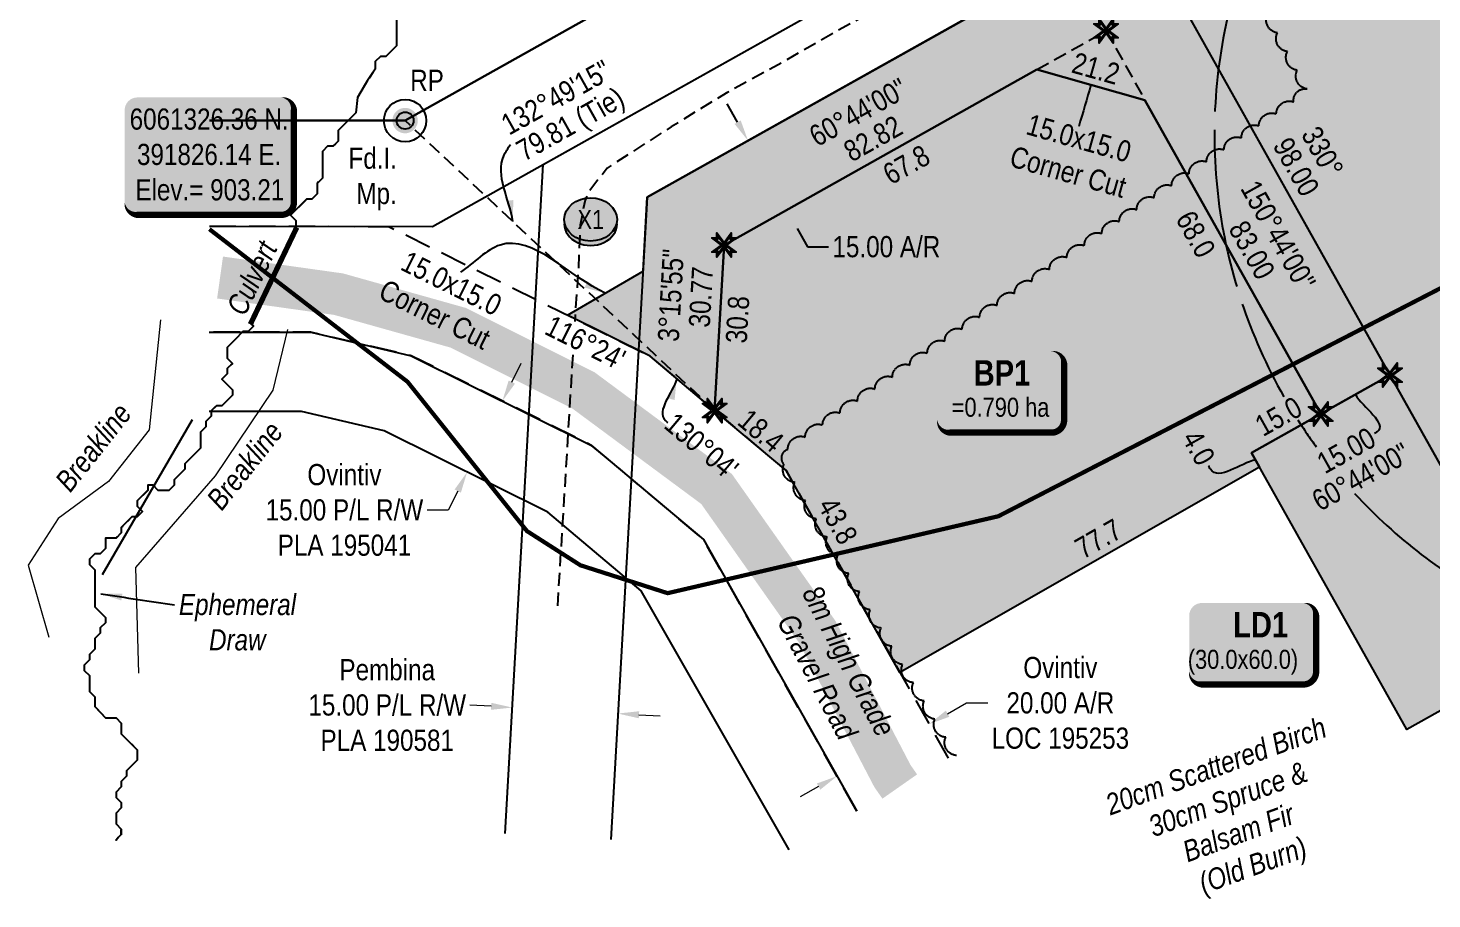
# Model space of a CAD drawing. Extents: x 389163 to 396064, y 6056248 to 6063668.
# Drawn here: x 389163 to 389826, y 6060749 to 6061160 of the extents above; entities that cross this region are included whole.
import ezdxf
from ezdxf.enums import TextEntityAlignment as Align

# ---------------------------------------------------------------- set-up
doc = ezdxf.new("R2010")
doc.units = 0
doc.header["$LTSCALE"] = 5
doc.header["$PDMODE"] = 35
doc.header["$PDSIZE"] = 0.5
for name, pattern in [('0', [1, 1, 0]), ('DASHDOT2', [12.7, 6.35, -3.175, 0, -3.175]), ('foc-ACCESSROAD', [3.75, 2.5, -1.25]), ('foc-BUFFER', [16.75, 15, -1.75]), ('foc-TIELINE', [1.875, 1.25, -0.625]), ('foc-TOPO-ephemeral', [6.25, 3.125, -0.625, 0.625, -0.625, 0.625, -0.625]), ('foc-TRAV', [1.875, 1.25, -0.625]), ('UG_PIPE', [1.875, 1.25, -0.625])]:
    doc.linetypes.add(name, pattern=pattern)
doc.layers.get('Defpoints').update_dxf_attribs({"color": 9})
for name, color, linetype in [('35', 37, 'Continuous'), ('AS-PIPE-UG', 44, 'UG_PIPE'), ('AS-ROADS', 254, 'Continuous'), ('AS-WILDLIFE', 131, 'DASHDOT2'), ('AUX-BUFFER', 7, 'foc-BUFFER'), ('DETAIL-T', 7, 'Continuous'), ('F-AR', 190, 'foc-ACCESSROAD'), ('F-RW', 190, 'Continuous'), ('L-BD', 7, 'Continuous'), ('L-BD1', 253, 'Continuous'), ('L-MON', 1, 'Continuous'), ('L-MON-T', 1, 'Continuous'), ('L-TIE', 7, 'foc-TIELINE'), ('P-CROSSINGS', 250, 'Continuous'), ('P-PROPOSED', 10, 'Continuous'), ('P-PROPOSED-H', 21, 'Continuous'), ('P-TEMP-BLOCKS', 250, 'Continuous'), ('P-TEMP-BLUE', 146, 'Continuous'), ('P-TEMP-BLUE-T', 146, 'Continuous'), ('P-TRAV', 4, 'foc-TRAV'), ('P-TXT', 4, 'Continuous'), ('T-BUSH', 110, '0'), ('T-BUSH-T', 110, 'Continuous'), ('T-CREEK', 160, 'Continuous'), ('T-DRAW', 143, 'foc-TOPO-ephemeral'), ('T-WATER-T', 170, 'Continuous')]:
    doc.layers.add(name, color=color, linetype=linetype)
for name, color, linetype, lineweight in [('AS-GENERAL', 48, 'Continuous', 18), ('F-AR-T', 190, 'Continuous', 9), ('F-RW-T', 190, 'Continuous', 9), ('T-TEXT', 48, 'Continuous', 18)]:
    doc.layers.add(name, color=color, linetype=linetype, lineweight=lineweight)
doc.layers.add('P-TEMP-BLUE-H', color=7, linetype='Continuous', true_color=0x99e6ff)
doc.styles.add('80', font='ARIALN.TTF', dxfattribs={"height": 10})
doc.styles.add('80CG', font='ARIALN.TTF', dxfattribs={"height": 10})
doc.styles.add('80L', font='ARIALN.TTF', dxfattribs={"height": 10})
doc.styles.add('BOLD', font='ARIALNB.TTF')
doc.styles.add('Crossing', font='ARIALN.TTF', dxfattribs={"height": 10})
doc.styles.add('foc-LtypeFont', font='ARIALN.TTF', dxfattribs={"height": 7.35})
doc.linetypes.add('foc-TOPO-flowdirection-NOLINE', pattern='A,0,[">",foc-LtypeFont,S=0.3,R=0,X=0,Y=-0.945],-20,[">",foc-LtypeFont,S=0.3,R=0,X=0,Y=-0.945],0', length=20)
doc.dimstyles.new('Compass 5 000', dxfattribs={"dimscale": 5, "dimtxt": 9, "dimasz": 2, "dimexe": 0.2, "dimexo": 0.0625, "dimgap": 0.5, "dimtad": 0, "dimtih": 1, "dimtoh": 1, "dimzin": 0, "dimdsep": 46, "dimtxsty": '80CG', "dimcen": 0.1, "dimse1": 1, "dimse2": 1, "dimclrd": 256, "dimclrt": 256, "dimaunit": 1, "dimadec": 4, "dimazin": 0, "dimtfac": 0.06, "dimtofl": 0, "dimtmove": 0, "dimatfit": 1, "dimfxl": 0.2, "dimtolj": 1, "dimtzin": 0, "dimlwd": -1, "dimarcsym": 0})

# ---------------------------------------------------------------- blocks, each defined once
blk = doc.blocks.new('fdia')
at = {"color": 255, "const_width": 1}
blk.add_lwpolyline([(-0.5, 0, 1), (0.5, 0, 1)], format="xyb", close=True, dxfattribs=at)
blk = doc.blocks.new('Fdiaa')
blk.add_blockref('fdia', (0, 0))
blk = doc.blocks.new('fdib')
at = {"color": 1, "const_width": 1.6}
blk.add_lwpolyline([(-0.4, 0, 1), (0.4, 0, 1)], format="xyb", close=True, dxfattribs=at)
at = {"color": 1}
blk.add_circle((0, 0), 0.8, dxfattribs=at)
blk = doc.blocks.new('Fdibb')
blk.add_blockref('fdib', (0, 0))
blk = doc.blocks.new('fdicc')
for name in ['Fdibb', 'Fdiaa']:
    blk.add_blockref(name, (0, 0))
blk = doc.blocks.new('FDI')
blk.add_blockref('fdicc', (0, 0))
blk = doc.blocks.new('TEMP')
h = blk.add_hatch(color=255)
h.dxf.hatch_style = 1
h.paths.add_polyline_path([(0, 0.25), (-0.67, 1.15), (-0.67, 0.67), (-1.15, 0.67), (-0.25, 0), (-1.15, -0.67), (-0.67, -0.67), (-0.67, -1.15), (0, -0.25), (0.67, -1.15), (0.67, -0.67), (1.15, -0.67), (0.25, 0), (1.15, 0.67), (0.67, 0.67), (0.67, 1.15)])
h.paths.add_polyline_path([(0.57, 0.85), (0.57, 0.57), (0.85, 0.57), (0.08, 0), (0.85, -0.57), (0.57, -0.57), (0.57, -0.85), (0, -0.08), (-0.57, -0.85), (-0.57, -0.57), (-0.85, -0.57), (-0.08, 0), (-0.85, 0.57), (-0.57, 0.57), (-0.57, 0.85), (0, 0.08)], flags=16)
h = blk.add_hatch(color=1)
h.dxf.hatch_style = 1
h.paths.add_polyline_path([(0, 0.08), (-0.57, 0.85), (-0.57, 0.57), (-0.85, 0.57), (-0.08, 0), (-0.85, -0.57), (-0.57, -0.57), (-0.57, -0.85), (0, -0.08), (0.57, -0.85), (0.57, -0.57), (0.85, -0.57), (0.08, 0), (0.85, 0.57), (0.57, 0.57), (0.57, 0.85)])
at = {"color": 1}
for p, q in [((-0.08, 0), (0.08, 0)), ((0, 0.08), (0, -0.08))]:
    blk.add_line(p, q, dxfattribs=at)
at = {"color": 255, "flags": 128}
blk.add_lwpolyline([(-0.25, 0), (-1.15, 0.67), (-0.67, 0.67), (-0.67, 1.15), (0, 0.25), (0.67, 1.15), (0.67, 0.67), (1.15, 0.67), (0.25, 0), (1.15, -0.67), (0.67, -0.67), (0.67, -1.15), (0, -0.25), (-0.67, -1.15), (-0.67, -0.67), (-1.15, -0.67)], close=True, dxfattribs=at)
at = {"color": 1, "flags": 128}
blk.add_lwpolyline([(-0.08, 0), (-0.85, 0.57), (-0.57, 0.57), (-0.57, 0.85), (0, 0.08), (0.57, 0.85), (0.57, 0.57), (0.85, 0.57), (0.08, 0), (0.85, -0.57), (0.57, -0.57), (0.57, -0.85), (0, -0.08), (-0.57, -0.85), (-0.57, -0.57), (-0.85, -0.57)], close=True, dxfattribs=at)
blk = doc.blocks.new('*U445')
at = {"true_color": 0x99e6ff}
h = blk.add_hatch(color=141, dxfattribs=at)
edge = h.paths.add_edge_path()
edge.add_line((-24, -20), (24, -20))
edge.add_arc((24, -14), 6, 270, 360)
edge.add_line((30, -14), (30, 12.5))
edge.add_arc((24, 12.5), 6, 0, 90)
edge.add_line((24, 18.5), (-24, 18.5))
edge.add_arc((-24, 12.5), 6, 90, 180)
edge.add_line((-30, 12.5), (-30, -14))
edge.add_arc((-24, -14), 6, 180, 270)
at = {"color": 250, "flags": 128}
blk.add_lwpolyline([(-24, -20, 3, 3, 0), (24, -20, 3, 3, 0.414214), (30, -14, 3, 3, 0), (30, 12.5, 3, 0, 0.414214), (24, 18.5, 0, 0, 0), (-24, 18.5, 0, 0, 0.414214), (-30, 12.5, 0, 0, 0), (-30, -14, 0, 3, 0.414214)], format="xyseb", close=True, dxfattribs=at)
at = {"flags": 128}
blk.add_lwpolyline([(-16.71, -5.23, 0, 7.5, 0), (0, 0, 0, 0, 0)], format="xyseb", dxfattribs=at)
at = {"color": 250}
for tag, p, height, style in [('TEMP_AREA_W1_001', (-9.21, 2.24), 12, 'BOLD'), ('ENTER_TEXT_001', (-30.66, -12.62), 9, '80')]:
    blk.add_attdef(tag, p, '', height=height, dxfattribs=dict(at, style=style))
blk = doc.blocks.new('*U446')
at = {"true_color": 0x99e6ff}
h = blk.add_hatch(color=141, dxfattribs=at)
edge = h.paths.add_edge_path()
edge.add_line((-24, -20), (24, -20))
edge.add_arc((24, -14), 6, 270, 360)
edge.add_line((30, -14), (30, 12.5))
edge.add_arc((24, 12.5), 6, 0, 90)
edge.add_line((24, 18.5), (-24, 18.5))
edge.add_arc((-24, 12.5), 6, 90, 180)
edge.add_line((-30, 12.5), (-30, -14))
edge.add_arc((-24, -14), 6, 180, 270)
at = {"color": 250, "flags": 128}
blk.add_lwpolyline([(-24, -20, 3, 3, 0), (24, -20, 3, 3, 0.414214), (30, -14, 3, 3, 0), (30, 12.5, 3, 0, 0.414214), (24, 18.5, 0, 0, 0), (-24, 18.5, 0, 0, 0.414214), (-30, 12.5, 0, 0, 0), (-30, -14, 0, 3, 0.414214)], format="xyseb", close=True, dxfattribs=at)
at = {"flags": 128}
blk.add_lwpolyline([(-10.82, -8.16, 0, 7.5, 0), (0, 0, 0, 0, 0)], format="xyseb", dxfattribs=at)
at = {"color": 250}
for tag, p, height, style in [('TEMP_AREA_W1_001', (-9.21, 2.24), 12, 'BOLD'), ('ENTER_TEXT_001', (-30.66, -12.62), 9, '80')]:
    blk.add_attdef(tag, p, '', height=height, dxfattribs=dict(at, style=style))
blk = doc.blocks.new('*D448')
at = {"layer": 'Defpoints', "color": 0, "transparency": 16777216}
for p in [(389588.8, 6060831.14), (389588.85, 6060831.05), (389545.33, 6060806.47)]:
    blk.add_point(p, dxfattribs=at)
at = {"layer": 'F-AR-T', "transparency": 16777216}
for p, q in [((389597.51, 6060836.06), (389606.5, 6060841.13)), ((389606.5, 6060841.13), (389616.5, 6060841.13)), ((389536.57, 6060801.65), (389527.86, 6060796.73))]:
    blk.add_line(p, q, dxfattribs=at)
for points in [[(389596.69, 6060837.51), (389598.33, 6060834.61), (389588.8, 6060831.14)], [(389535.75, 6060803.1), (389537.39, 6060800.2), (389545.28, 6060806.57)]]:
    blk.add_solid(points, dxfattribs=at)
at = {"layer": 'F-AR-T', "transparency": 16777216, "insert": (389650.8, 6060841.13), "char_height": 10, "attachment_point": 5, "style": '80CG'}
blk.add_mtext('\\A1;Ovintiv\\P20.00 A/R\\PLOC 195253', dxfattribs=at)
blk = doc.blocks.new('*D449')
at = {"layer": 'Defpoints', "color": 0, "transparency": 16777216}
for p in [(389368.89, 6060992.82), (389352.23, 6060959.24), (389370.51, 6060950.17)]:
    blk.add_point(p, dxfattribs=at)
at = {"layer": 'F-RW-T', "transparency": 16777216}
for p, q in [((389391.62, 6060992.7), (389396.07, 6061001.66)), ((389366.06, 6060941.21), (389361.61, 6060932.26)), ((389361.61, 6060932.26), (389351.61, 6060932.26))]:
    blk.add_line(p, q, dxfattribs=at)
for points in [[(389390.13, 6060993.44), (389393.11, 6060991.96), (389387.17, 6060983.75)], [(389364.57, 6060941.95), (389367.55, 6060940.47), (389370.51, 6060950.17)]]:
    blk.add_solid(points, dxfattribs=at)
at = {"layer": 'F-RW-T', "transparency": 16777216, "insert": (389312.53, 6060932.26), "char_height": 10, "attachment_point": 5, "style": '80CG'}
blk.add_mtext('\\A1;Ovintiv\\P15.00 P/L R/W\\PPLA 195041', dxfattribs=at)
blk = doc.blocks.new('*D450')
at = {"layer": 'Defpoints', "color": 0, "transparency": 16777216}
for p in [(389393.14, 6060862.28), (389443.06, 6060859.43), (389391.81, 6060838.98)]:
    blk.add_point(p, dxfattribs=at)
at = {"layer": 'F-RW-T', "transparency": 16777216}
for p, q in [((389381.83, 6060839.55), (389371.84, 6060840.12)), ((389451.71, 6060835.57), (389461.7, 6060835))]:
    blk.add_line(p, q, dxfattribs=at)
for points in [[(389381.92, 6060841.22), (389381.73, 6060837.89), (389391.81, 6060838.98)], [(389451.81, 6060837.23), (389451.62, 6060833.9), (389441.73, 6060836.14)]]:
    blk.add_solid(points, dxfattribs=at)
at = {"layer": 'F-RW-T', "transparency": 16777216, "insert": (389332.76, 6060840.12), "char_height": 10, "attachment_point": 5, "style": '80CG'}
blk.add_mtext('\\A1;Pembina\\P15.00 P/L R/W\\PPLA 190581', dxfattribs=at)
blk = doc.blocks.new('*U462')
at = {"layer": '35', "color": 3}
blk.add_circle((0, 0), 10, dxfattribs=at)
at = {"layer": '35', "color": 3, "style": '80'}
blk.add_attdef('RP_001', (2.41, 14.05), '', height=10, dxfattribs=at)
blk = doc.blocks.new('*U469')
h = blk.add_hatch(color=254)
edge = h.paths.add_edge_path()
edge.add_line((-34, -28.5), (34, -28.5))
edge.add_arc((34, -22.5), 6, 270, 360)
edge.add_line((40, -22.5), (40, 21))
edge.add_arc((34, 21), 6, 0, 90)
edge.add_line((34, 27), (-34, 27))
edge.add_arc((-34, 21), 6, 90, 180)
edge.add_line((-40, 21), (-40, -22.5))
edge.add_arc((-34, -22.5), 6, 180, 270)
at = {"color": 1, "flags": 128}
blk.add_lwpolyline([(-34, -28.5, 3, 3, 0), (34, -28.5, 3, 3, 0.414214), (40, -22.5, 3, 3, 0), (40, 21, 3, 0, 0.414214), (34, 27, 0, 0, 0), (-34, 27, 0, 0, 0.414214), (-40, 21, 0, 0, 0), (-40, -22.5, 0, 3, 0.414214)], format="xyseb", close=True, dxfattribs=at)
blk.add_lwpolyline([(9.97, -11.03, 0, 10, 0), (0, 0, 5, 5, 0)], format="xyseb", dxfattribs=at)
at = {"color": 1, "style": '80'}
blk.add_attdef('ENTER_TEXT_001', (-36.33, -5), '', height=10, dxfattribs=at)
blk = doc.blocks.new('xing2')
h = blk.add_hatch(color=50)
h.dxf.hatch_style = 1
edge = h.paths.add_edge_path()
edge.add_ellipse((0, 0), major_axis=(-12.5, 0), ratio=0.816297, start_angle=0, end_angle=360)
h = blk.add_hatch(color=250)
h.dxf.hatch_style = 1
edge = h.paths.add_edge_path()
edge.add_ellipse((0, -2.05), major_axis=(-12.5, 0), ratio=0.816297, start_angle=0, end_angle=180)
edge.add_line((12.5, -2.05), (12.5, 0))
edge.add_ellipse((0, 0), major_axis=(-12.5, 0), ratio=0.816297, start_angle=0, end_angle=180, ccw=False)
edge.add_line((-12.5, 0), (-12.5, -2.05))
at = {"color": 250}
blk.add_ellipse((0, 0), major_axis=(-12.5, 0), ratio=0.816297, dxfattribs=at)
blk.add_ellipse((0, -2.05), major_axis=(-12.5, 0), ratio=0.816297, start_param=0, end_param=3.141593, dxfattribs=at)
at = {"color": 250, "style": 'Crossing'}
blk.add_attdef('CROSSING', text='', height=9, dxfattribs=at).set_placement((0.09, 0.02), align=Align.MIDDLE_CENTER)
at = {"color": 250, "style": 'Crossing', "flags": 1}
for tag, p in [('OWNER', (0.09, -12.49)), ('DESCRIPTION', (0.09, -25.77)), ('LOCATION', (0.09, -39.3)), ('DWG_REF', (0.09, -52.84))]:
    blk.add_attdef(tag, text='', height=9, dxfattribs=at).set_placement(p, align=Align.MIDDLE_CENTER)
blk = doc.blocks.new('*D495')
at = {"layer": 'Defpoints', "color": 0, "transparency": 16777216}
for p in [(389588.53, 6061154.54), (389606.86, 6061121.84), (389503.22, 6061106.73)]:
    blk.add_point(p, dxfattribs=at)
at = {"layer": 'P-TXT', "transparency": 16777216}
for p, q in [((389498.33, 6061115.46), (389493.44, 6061124.18)), ((389526.43, 6061065.31), (389531.32, 6061056.59)), ((389531.32, 6061056.59), (389541.32, 6061056.59))]:
    blk.add_line(p, q, dxfattribs=at)
for points in [[(389499.78, 6061116.27), (389496.87, 6061114.64), (389503.22, 6061106.73)], [(389527.88, 6061066.12), (389524.98, 6061064.49), (389521.54, 6061074.03)]]:
    blk.add_solid(points, dxfattribs=at)
at = {"layer": 'P-TXT', "transparency": 16777216, "insert": (389568.6, 6061056.59), "char_height": 10, "attachment_point": 5, "style": '80CG'}
blk.add_mtext('\\A1;15.00 A/R', dxfattribs=at)

msp = doc.modelspace()

# ---------------------------------------------------------------- hatches: boundary and pattern name
at = {"layer": 'P-PROPOSED-H'}
h = msp.add_hatch(color=256, dxfattribs=at)
h.dxf.hatch_style = 1
h.paths.add_polyline_path([(390124.137, 6061411.742), (390105.811, 6061444.442), (389686.81, 6061209.624), (389896.825, 6060834.88), (389947.648, 6060820.393), (390317.135, 6061027.462), (390332.606, 6061079.102), (390140.917, 6061421.146)])
h = msp.add_hatch(color=256, dxfattribs=at)
h.dxf.hatch_style = 1
h.paths.add_polyline_path([(389773.839, 6060977.657), (389690.762, 6061125.898), (389639.736, 6061140.272), (389491.879, 6061057.409), (389487.428, 6060979.264), (389456.923, 6061004.921), (389417.921, 6061024.281), (389453.629, 6061045.039), (389455.623, 6061080.061), (389686.81, 6061209.624), (389806.539, 6060995.983)])
at = {"layer": 'P-TEMP-BLUE-H'}
h = msp.add_hatch(color=256, dxfattribs=at)
h.dxf.hatch_style = 1
h.paths.add_polyline_path([(389487.428, 6060979.264), (389491.879, 6061057.409), (389639.736, 6061140.272), (389690.762, 6061125.898), (389773.839, 6060977.657), (389741.139, 6060959.331), (389744.926, 6060952.573), (389574.999, 6060855.581), (389521.203, 6060950.858)])
h = msp.add_hatch(color=256, dxfattribs=at)
h.dxf.hatch_style = 1
h.paths.add_polyline_path([(389806.539, 6060995.983), (389879.843, 6060865.182), (389814.443, 6060828.531), (389741.139, 6060959.331)])

# ---------------------------------------------------------------- linework, layer by layer
at = {"layer": 'AS-GENERAL', "const_width": 2.499, "flags": 128}
msp.add_lwpolyline([(389290.011, 6061065.742), (389268.076, 6061019.957)], dxfattribs=at)
at = {"layer": 'AS-GENERAL', "flags": 128}
for points in [[(389225.551, 6061022.104), (389220.301, 6060970.092), (389201.039, 6060945.729), (389177.214, 6060928.322), (389163.061, 6060906.214), (389172.866, 6060872.254)], [(389215.469, 6060855.134), (389214.001, 6060905.059), (389251.626, 6060948.354), (389278.924, 6060988.827), (389285.789, 6061017.597)]]:
    msp.add_lwpolyline(points, dxfattribs=at)
at = {"layer": 'AS-PIPE-UG', "flags": 128}
for points in [[(390213.818, 6061533.22), (390170.014, 6061508.977), (390126.431, 6061484.139), (390075.794, 6061455.164), (390001.751, 6061413.379), (389957.934, 6061389.579), (389876.666, 6061344.219), (389804.624, 6061303.727), (389747.674, 6061271.902), (389700.376, 6061245.917), (389637.439, 6061210.302), (389568.314, 6061171.049), (389544.696, 6061158.162), (389517.459, 6061142.577), (389493.684, 6061129.652), (389466.874, 6061113.209), (389436.669, 6061093.782), (389427.991, 6061082.552), (389426.214, 6061078.684), (389423.946, 6061066.847), (389422.981, 6061044.919), (389421.584, 6061024.962), (389421.361, 6061021.315)], [(389420.401, 6061005.571), (389416.436, 6060940.554), (389413.136, 6060886.977)]]:
    msp.add_lwpolyline(points, dxfattribs=at)
at = {"layer": 'AS-ROADS', "const_width": 19.992, "flags": 128}
msp.add_lwpolyline([(389253.769, 6061042.079), (389309.791, 6061034.219), (389366.169, 6061018.387), (389425.594, 6060988.679), (389488.346, 6060942.217), (389535.864, 6060874.839), (389571.456, 6060806.622), (389574.922, 6060801.669)], dxfattribs=at)
at = {"layer": 'AS-WILDLIFE', "const_width": 1.999, "flags": 128}
msp.add_lwpolyline([(389248.716, 6061064.926), (389342.316, 6060992.863), (389398.764, 6060922.33), (389424.032, 6060906.172), (389465.248, 6060892.992), (389621.51, 6060929.329), (390139.89, 6061196.557), (390271.604, 6061414.966)], dxfattribs=at)
at = {"layer": 'AUX-BUFFER', "color": 251, "linetype": 'foc-BUFFER', "flags": 128}
for points in [[(389789.821, 6060940.12, 0.3470998), (390095.651, 6060891.591), (390186.993, 6060942.782, 1), (389942.647, 6061378.783), (389851.305, 6061327.593, 0.4165335), (389756.451, 6060985.698, 0.4165335)], [(389762.958, 6060974.937, 0.0155483), (389771.734, 6060962.114)]]:
    msp.add_lwpolyline(points, format="xyb", dxfattribs=at)
at = {"layer": 'F-AR', "flags": 128}
for points in [[(389248.718, 6061066.325), (389333.418, 6061066.228), (389456.923, 6061004.921), (389521.203, 6060950.858), (389598.002, 6060814.843)], [(389554.594, 6060790.066), (389482.121, 6060918.42), (389429.336, 6060962.816), (389344.053, 6061005.15), (389296.679, 6061016.29), (389248.66, 6061016.345)]]:
    msp.add_lwpolyline(points, dxfattribs=at)
at = {"layer": 'F-RW'}
for points in [[(390183.105, 6061588.023), (389341.199, 6061116.199), (389248.775, 6061116.306)], [(389248.718, 6061066.325), (389354.222, 6061066.204), (390207.539, 6061544.423)], [(389388.416, 6060779.456), (389406.441, 6061095.469), (390207.539, 6061544.423)], [(390225.865, 6061511.723), (389455.623, 6061080.061), (389438.34, 6060776.608)], [(389248.66, 6061016.345), (389296.679, 6061016.29), (389344.053, 6061005.15), (389429.336, 6060962.816), (389482.121, 6060918.42), (389554.594, 6060790.066)], [(389522.607, 6060771.809), (389452.81, 6060894.092), (389408.646, 6060931.237), (389331.261, 6060969.65), (389292.309, 6060978.81), (389248.617, 6060978.86)]]:
    msp.add_lwpolyline(points, dxfattribs=at)
at = {"layer": 'F-RW', "flags": 128}
msp.add_lwpolyline([(389248.775, 6061116.306), (389341.199, 6061116.199), (390183.105, 6061588.023)], dxfattribs=at)
at = {"layer": 'L-TIE', "flags": 128}
msp.add_lwpolyline([(389487.428, 6060979.264), (389341.199, 6061116.199)], dxfattribs=at)
at = {"layer": 'P-PROPOSED', "flags": 128}
for points in [[(390124.137, 6061411.742), (390105.811, 6061444.442), (389686.81, 6061209.624), (389896.825, 6060834.88), (389947.648, 6060820.393), (390317.135, 6061027.462), (390332.606, 6061079.102), (390140.917, 6061421.146)], [(389773.839, 6060977.657), (389690.762, 6061125.898), (389639.736, 6061140.272), (389491.879, 6061057.409), (389487.428, 6060979.264), (389456.923, 6061004.921), (389417.921, 6061024.281), (389453.629, 6061045.039), (389455.623, 6061080.061), (389686.81, 6061209.624), (389806.539, 6060995.983)]]:
    msp.add_lwpolyline(points, close=True, dxfattribs=at)
at = {"layer": 'P-TEMP-BLUE'}
for points in [[(389487.428, 6060979.264), (389491.879, 6061057.409), (389639.736, 6061140.272), (389690.762, 6061125.898), (389773.839, 6060977.657), (389741.139, 6060959.331), (389744.926, 6060952.573), (389574.999, 6060855.581), (389521.203, 6060950.858)], [(389806.539, 6060995.983), (389879.843, 6060865.182), (389814.443, 6060828.531), (389741.139, 6060959.331)]]:
    msp.add_lwpolyline(points, close=True, dxfattribs=at)
at = {"layer": 'P-TRAV', "flags": 128}
msp.add_lwpolyline([(389639.736, 6061140.272), (389672.436, 6061158.598), (389690.762, 6061125.898)], dxfattribs=at)
at = {"layer": 'T-BUSH', "flags": 128}
msp.add_lwpolyline([(389601.722, 6060816.314, -0.5205671), (389596.628, 6060824.914, -0.5205671), (389591.533, 6060833.515, -0.5205671), (389586.439, 6060842.115, -0.5205671), (389581.344, 6060850.716, -0.5205671), (389576.25, 6060859.316, -0.5205671), (389571.156, 6060867.916, -0.5205671), (389566.061, 6060876.517, -0.5205671), (389560.967, 6060885.117, -0.5205671), (389555.872, 6060893.718, -0.5205671), (389550.778, 6060902.318, -0.5205671), (389545.683, 6060910.919, -0.5205671), (389540.589, 6060919.519, -0.5205671), (389535.494, 6060928.119, -0.5205671), (389530.4, 6060936.72, -0.5205671), (389525.305, 6060945.32, -0.5205671), (389520.211, 6060953.921, -0.5205671), (389522.035, 6060961.017, -0.5205671), (389530.24, 6060966.727, -0.5205671), (389538.444, 6060972.437, -0.5205671), (389546.679, 6060978.104, -0.5205671), (389554.924, 6060983.755, -0.5205671), (389563.17, 6060989.405, -0.5205671), (389571.416, 6060995.055, -0.5205671), (389579.662, 6061000.706, -0.5205671), (389587.908, 6061006.356, -0.5205671), (389596.154, 6061012.006, -0.5205671), (389604.4, 6061017.657, -0.5205671), (389612.646, 6061023.307, -0.5205671), (389620.891, 6061028.957, -0.5205671), (389629.137, 6061034.608, -0.5205671), (389637.383, 6061040.258, -0.5205671), (389645.629, 6061045.908, -0.5205671), (389653.875, 6061051.559, -0.5205671), (389662.121, 6061057.209, -0.5205671), (389670.367, 6061062.859, -0.5205671), (389678.613, 6061068.51, -0.5205671), (389686.859, 6061074.16, -0.5205671), (389695.104, 6061079.81, -0.5205671), (389703.35, 6061085.461, -0.5205671), (389711.596, 6061091.111, -0.5205671), (389719.842, 6061096.761, -0.5205671), (389728.088, 6061102.412, -0.5205671), (389736.334, 6061108.062, -0.5205671), (389744.58, 6061113.712, -0.5205671), (389752.826, 6061119.363, -0.5205671), (389761.072, 6061125.013, -0.5205671), (389767.405, 6061131.135, -0.5205671), (389762.735, 6061139.973, -0.5205671), (389758.065, 6061148.811, -0.5205671), (389753.394, 6061157.649, -0.5205671), (389748.724, 6061166.487, -0.5205671), (389744.054, 6061175.325, -0.5205671), (389739.384, 6061184.163, -0.5205671), (389734.714, 6061193.001, -0.5205671), (389730.044, 6061201.839, -0.5205671), (389733.84, 6061208.525, -0.5205671), (389742.164, 6061214.06, -0.5205671), (389750.487, 6061219.596, -0.5205671), (389758.811, 6061225.131, -0.5205671), (389767.16, 6061230.623, -0.5205671), (389775.98, 6061235.329, -0.5205671), (389784.799, 6061240.034, -0.5205671), (389793.618, 6061244.739, -0.5205671), (389802.437, 6061249.445, -0.5205671), (389811.257, 6061254.15, -0.5205671), (389820.076, 6061258.856, -0.5205671), (389828.895, 6061263.561, -0.5205671), (389837.714, 6061268.267, -0.5205671), (389846.534, 6061272.972, -0.5205671), (389855.353, 6061277.678, -0.5205671), (389864.172, 6061282.383, -0.5205671), (389872.991, 6061287.089, -0.5205671), (389881.811, 6061291.794, -0.5205671), (389890.63, 6061296.5, -0.5205671), (389899.448, 6061301.207, -0.5205671), (389908.265, 6061305.917, -0.5205671), (389917.081, 6061310.628, -0.5205671), (389925.898, 6061315.339, -0.5205671), (389934.714, 6061320.049, -0.5205671), (389943.531, 6061324.76, -0.5205671), (389952.347, 6061329.47, -0.5205671), (389961.164, 6061334.181, -0.5205671), (389969.981, 6061338.892, -0.5205671), (389978.797, 6061343.602, -0.5205671), (389987.614, 6061348.313, -0.5205671), (389996.43, 6061353.024, -0.5205671), (390005.247, 6061357.734, -0.5205671), (390014.063, 6061362.445, -0.5205671), (390022.88, 6061367.155, -0.5205671), (390031.99, 6061371.266, -0.5205671), (390041.119, 6061375.337, -0.5205671), (390050.248, 6061379.409, -0.5205671), (390059.378, 6061383.481, -0.5205671), (390068.507, 6061387.552, -0.5205671), (390077.636, 6061391.624, -0.5205671), (390086.765, 6061395.696, -0.5205671), (390095.894, 6061399.768, -0.5205671), (390099.858, 6061390.982, -0.5205671), (390103.633, 6061381.726, -0.5205671), (390107.407, 6061372.47, -0.5205671), (390111.182, 6061363.214, -0.5205671), (390114.957, 6061353.958, -0.5205671), (390118.731, 6061344.702, -0.5205671), (390122.506, 6061335.446, -0.5205671), (390128.076, 6061330.998, -0.5205671), (390136.994, 6061335.513, -0.5205671), (390145.912, 6061340.029, -0.5205671), (390154.83, 6061344.544, -0.5205671), (390163.748, 6061349.06, -0.5205671), (390172.666, 6061353.575, -0.5205671), (390181.584, 6061358.09, -0.5205671), (390190.503, 6061362.606, -0.5205671), (390199.421, 6061367.121, -0.5205671), (390208.339, 6061371.637, -0.5205671), (390217.257, 6061376.152, -0.5205671), (390226.175, 6061380.668, -0.5205671), (390235.093, 6061385.183, -0.5205671), (390244.011, 6061389.699, -0.5205671), (390252.929, 6061394.214, -0.5205671), (390261.847, 6061398.73, -0.5205671), (390270.765, 6061403.245, -0.5205671), (390275.75, 6061405.769, -0.5205671)], format="xyb", dxfattribs=at)
at = {"layer": 'T-CREEK', "linetype": 'foc-TOPO-flowdirection-NOLINE', "flags": 128}
msp.add_lwpolyline([(389240.538, 6060974.881), (389198.099, 6060901.579)], dxfattribs=at)
at = {"layer": 'T-DRAW', "flags": 128}
for points in [[(389523.4, 6061477.749), (389521.909, 6061479.176), (389519.865, 6061481.285), (389519.604, 6061481.547), (389519.604, 6061484.047), (389514.604, 6061489.047), (389512.104, 6061486.547), (389509.604, 6061486.547), (389509.604, 6061484.047), (389507.104, 6061481.547), (389499.604, 6061481.547), (389494.604, 6061476.547), (389494.604, 6061471.547), (389492.104, 6061469.047), (389484.604, 6061469.047), (389482.104, 6061471.547), (389479.604, 6061469.047), (389479.604, 6061466.547), (389474.604, 6061461.547), (389479.604, 6061456.547), (389479.604, 6061444.047), (389482.104, 6061441.547), (389472.104, 6061431.547), (389474.604, 6061429.047), (389474.604, 6061426.547), (389479.604, 6061421.547), (389479.604, 6061419.047), (389474.604, 6061414.047), (389474.604, 6061411.547), (389459.604, 6061396.547), (389454.604, 6061396.547), (389452.104, 6061399.047), (389449.604, 6061399.047), (389447.104, 6061396.547), (389444.604, 6061396.547), (389439.604, 6061401.547), (389437.104, 6061401.547), (389434.604, 6061399.047), (389434.604, 6061394.047), (389437.104, 6061391.547), (389437.104, 6061386.547), (389439.604, 6061384.047), (389439.604, 6061379.047), (389424.604, 6061364.047), (389432.104, 6061356.547), (389429.604, 6061354.047), (389429.604, 6061351.547), (389427.104, 6061351.547), (389419.604, 6061344.047), (389417.104, 6061344.047), (389412.104, 6061339.047), (389404.604, 6061339.047), (389402.104, 6061336.547), (389402.104, 6061334.047), (389407.104, 6061329.047), (389412.104, 6061329.047), (389414.604, 6061326.547), (389404.604, 6061316.547), (389402.104, 6061316.547), (389399.604, 6061314.047), (389399.604, 6061311.547), (389394.604, 6061306.547), (389395.712, 6061305.438), (389397.03, 6061303.881), (389397.104, 6061302.794), (389397.104, 6061302.074), (389397.104, 6061301.547), (389396.598, 6061301.041), (389394.604, 6061299.047), (389394.604, 6061296.971), (389394.604, 6061294.047), (389385.146, 6061284.589), (389382.104, 6061281.547), (389384.213, 6061279.437), (389384.604, 6061279.047), (389384.604, 6061274.047), (389382.104, 6061271.547), (389387.104, 6061266.547), (389387.104, 6061264.047), (389384.604, 6061261.547), (389384.604, 6061259.047), (389382.104, 6061256.547), (389382.104, 6061254.047), (389377.104, 6061249.047), (389377.104, 6061246.547), (389374.604, 6061244.047), (389374.604, 6061241.547), (389377.104, 6061239.047), (389377.104, 6061236.547), (389374.604, 6061234.047), (389369.604, 6061234.047), (389362.104, 6061226.547), (389359.604, 6061226.547), (389359.604, 6061224.047), (389362.104, 6061221.547), (389362.104, 6061219.047), (389357.104, 6061214.047), (389357.104, 6061211.547), (389344.604, 6061199.047), (389344.604, 6061194.047), (389342.104, 6061191.547), (389342.104, 6061189.047), (389335.245, 6061182.188), (389329.604, 6061176.547), (389329.604, 6061174.047), (389332.104, 6061171.547), (389332.104, 6061169.047), (389336.522, 6061164.628), (389337.104, 6061164.047), (389337.104, 6061151.547), (389332.104, 6061146.547), (389330.165, 6061146.547), (389329.604, 6061146.547), (389327.104, 6061144.047), (389327.104, 6061140.559), (389323.37, 6061135.15), (389318.663, 6061127.099), (389317.895, 6061119.838), (389317.363, 6061119.306), (389315.232, 6061117.175), (389309.604, 6061111.547), (389309.604, 6061108.247), (389309.604, 6061106.547), (389308.296, 6061105.239), (389307.104, 6061104.047), (389304.604, 6061104.047), (389302.104, 6061101.547), (389302.104, 6061089.047), (389299.604, 6061086.547), (389299.604, 6061081.547), (389297.104, 6061079.047), (389294.604, 6061079.047), (389287.104, 6061071.547), (389289.604, 6061069.047), (389289.604, 6061065.742)], [(389268.385, 6061020.265), (389269.604, 6061019.047), (389267.104, 6061016.547), (389264.604, 6061016.547), (389260.888, 6061012.831), (389258.326, 6061010.269), (389257.104, 6061009.047), (389257.104, 6061004.047), (389257.473, 6061003.677), (389259.604, 6061001.547), (389257.104, 6060999.047), (389257.104, 6060996.547), (389254.604, 6060994.047), (389259.604, 6060989.047), (389259.604, 6060986.547), (389254.604, 6060981.547), (389252.104, 6060981.547), (389249.604, 6060979.047), (389249.604, 6060976.547), (389247.104, 6060974.047), (389247.104, 6060971.547), (389244.604, 6060969.047), (389244.604, 6060961.547), (389237.104, 6060954.047), (389237.104, 6060951.547), (389232.104, 6060946.547), (389232.104, 6060944.047), (389229.604, 6060941.547), (389224.604, 6060941.547), (389222.104, 6060944.047), (389221.2, 6060944.047), (389219.656, 6060944.047), (389219.604, 6060944.047), (389219.604, 6060943.424), (389219.604, 6060941.547), (389214.604, 6060936.547), (389214.604, 6060934.047), (389217.104, 6060931.547), (389214.604, 6060929.047), (389212.104, 6060929.047), (389207.104, 6060924.047), (389207.104, 6060921.547), (389204.604, 6060919.047), (389199.604, 6060919.047), (389199.604, 6060914.047), (389197.104, 6060911.547), (389194.604, 6060911.547), (389192.104, 6060909.047), (389192.104, 6060906.547), (389194.604, 6060904.047), (389194.604, 6060886.547), (389199.604, 6060881.547), (389199.604, 6060879.047), (389197.104, 6060876.547), (389197.104, 6060874.047), (389194.604, 6060871.547), (389194.604, 6060866.547), (389192.104, 6060864.047), (389192.104, 6060861.547), (389189.604, 6060859.047), (389189.604, 6060856.547), (389192.104, 6060854.047), (389192.104, 6060849.678), (389192.117, 6060846.533), (389192.354, 6060846.296), (389192.948, 6060845.702), (389193.827, 6060844.823), (389194.604, 6060844.047), (389194.604, 6060839.522), (389199.568, 6060834.082), (389199.604, 6060834.047), (389204.604, 6060834.047), (389207.104, 6060831.547), (389207.104, 6060826.547), (389214.604, 6060819.047), (389214.604, 6060814.047), (389209.604, 6060809.047), (389209.604, 6060806.547), (389207.104, 6060804.047), (389207.104, 6060801.547), (389204.604, 6060799.047), (389204.604, 6060796.547), (389207.104, 6060794.047), (389207.104, 6060791.547), (389204.604, 6060789.047), (389204.604, 6060784.047), (389207.104, 6060781.547), (389207.104, 6060779.047), (389205.666, 6060777.609), (389204.604, 6060776.344), (389204.604, 6060776.547), (389207.104, 6060779.047), (389207.104, 6060781.139)]]:
    msp.add_lwpolyline(points, dxfattribs=at)
at = {"layer": 'T-DRAW', "linetype": 'foc-TOPO-flowdirection-NOLINE', "flags": 128}
for points in [[(389523.4, 6061477.749), (389521.909, 6061479.176), (389519.865, 6061481.285), (389519.604, 6061481.547), (389519.604, 6061484.047), (389514.604, 6061489.047), (389512.104, 6061486.547), (389509.604, 6061486.547), (389509.604, 6061484.047), (389507.104, 6061481.547), (389499.604, 6061481.547), (389494.604, 6061476.547), (389494.604, 6061471.547), (389492.104, 6061469.047), (389484.604, 6061469.047), (389482.104, 6061471.547), (389479.604, 6061469.047), (389479.604, 6061466.547), (389474.604, 6061461.547), (389479.604, 6061456.547), (389479.604, 6061444.047), (389482.104, 6061441.547), (389472.104, 6061431.547), (389474.604, 6061429.047), (389474.604, 6061426.547), (389479.604, 6061421.547), (389479.604, 6061419.047), (389474.604, 6061414.047), (389474.604, 6061411.547), (389459.604, 6061396.547), (389454.604, 6061396.547), (389452.104, 6061399.047), (389449.604, 6061399.047), (389447.104, 6061396.547), (389444.604, 6061396.547), (389439.604, 6061401.547), (389437.104, 6061401.547), (389434.604, 6061399.047), (389434.604, 6061394.047), (389437.104, 6061391.547), (389437.104, 6061386.547), (389439.604, 6061384.047), (389439.604, 6061379.047), (389424.604, 6061364.047), (389432.104, 6061356.547), (389429.604, 6061354.047), (389429.604, 6061351.547), (389427.104, 6061351.547), (389419.604, 6061344.047), (389417.104, 6061344.047), (389412.104, 6061339.047), (389404.604, 6061339.047), (389402.104, 6061336.547), (389402.104, 6061334.047), (389407.104, 6061329.047), (389412.104, 6061329.047), (389414.604, 6061326.547), (389404.604, 6061316.547), (389402.104, 6061316.547), (389399.604, 6061314.047), (389399.604, 6061311.547), (389394.604, 6061306.547), (389395.712, 6061305.438), (389397.03, 6061303.881), (389397.104, 6061302.794), (389397.104, 6061302.074), (389397.104, 6061301.547), (389396.598, 6061301.041), (389394.604, 6061299.047), (389394.604, 6061296.971), (389394.604, 6061294.047), (389385.146, 6061284.589), (389382.104, 6061281.547), (389384.213, 6061279.437), (389384.604, 6061279.047), (389384.604, 6061274.047), (389382.104, 6061271.547), (389387.104, 6061266.547), (389387.104, 6061264.047), (389384.604, 6061261.547), (389384.604, 6061259.047), (389382.104, 6061256.547), (389382.104, 6061254.047), (389377.104, 6061249.047), (389377.104, 6061246.547), (389374.604, 6061244.047), (389374.604, 6061241.547), (389377.104, 6061239.047), (389377.104, 6061236.547), (389374.604, 6061234.047), (389369.604, 6061234.047), (389362.104, 6061226.547), (389359.604, 6061226.547), (389359.604, 6061224.047), (389362.104, 6061221.547), (389362.104, 6061219.047), (389357.104, 6061214.047), (389357.104, 6061211.547), (389344.604, 6061199.047), (389344.604, 6061194.047), (389342.104, 6061191.547), (389342.104, 6061189.047), (389335.245, 6061182.188), (389329.604, 6061176.547), (389329.604, 6061174.047), (389332.104, 6061171.547), (389332.104, 6061169.047), (389336.522, 6061164.628), (389337.104, 6061164.047), (389337.104, 6061151.547), (389332.104, 6061146.547), (389330.165, 6061146.547), (389329.604, 6061146.547), (389327.104, 6061144.047), (389327.104, 6061140.559), (389323.37, 6061135.15), (389318.663, 6061127.099), (389317.895, 6061119.838), (389317.363, 6061119.306), (389315.232, 6061117.175), (389309.604, 6061111.547), (389309.604, 6061108.247), (389309.604, 6061106.547), (389308.296, 6061105.239), (389307.104, 6061104.047), (389304.604, 6061104.047), (389302.104, 6061101.547), (389302.104, 6061089.047), (389299.604, 6061086.547), (389299.604, 6061081.547), (389297.104, 6061079.047), (389294.604, 6061079.047), (389287.104, 6061071.547), (389289.604, 6061069.047), (389289.604, 6061065.742)], [(389268.385, 6061020.265), (389269.604, 6061019.047), (389267.104, 6061016.547), (389264.604, 6061016.547), (389260.888, 6061012.831), (389258.326, 6061010.269), (389257.104, 6061009.047), (389257.104, 6061004.047), (389257.473, 6061003.677), (389259.604, 6061001.547), (389257.104, 6060999.047), (389257.104, 6060996.547), (389254.604, 6060994.047), (389259.604, 6060989.047), (389259.604, 6060986.547), (389254.604, 6060981.547), (389252.104, 6060981.547), (389249.604, 6060979.047), (389249.604, 6060976.547), (389247.104, 6060974.047), (389247.104, 6060971.547), (389244.604, 6060969.047), (389244.604, 6060961.547), (389237.104, 6060954.047), (389237.104, 6060951.547), (389232.104, 6060946.547), (389232.104, 6060944.047), (389229.604, 6060941.547), (389224.604, 6060941.547), (389222.104, 6060944.047), (389221.2, 6060944.047), (389219.656, 6060944.047), (389219.604, 6060944.047), (389219.604, 6060943.424), (389219.604, 6060941.547), (389214.604, 6060936.547), (389214.604, 6060934.047), (389217.104, 6060931.547), (389214.604, 6060929.047), (389212.104, 6060929.047), (389207.104, 6060924.047), (389207.104, 6060921.547), (389204.604, 6060919.047), (389199.604, 6060919.047), (389199.604, 6060914.047), (389197.104, 6060911.547), (389194.604, 6060911.547), (389192.104, 6060909.047), (389192.104, 6060906.547), (389194.604, 6060904.047), (389194.604, 6060886.547), (389199.604, 6060881.547), (389199.604, 6060879.047), (389197.104, 6060876.547), (389197.104, 6060874.047), (389194.604, 6060871.547), (389194.604, 6060866.547), (389192.104, 6060864.047), (389192.104, 6060861.547), (389189.604, 6060859.047), (389189.604, 6060856.547), (389192.104, 6060854.047), (389192.104, 6060849.678), (389192.117, 6060846.533), (389192.354, 6060846.296), (389192.948, 6060845.702), (389193.827, 6060844.823), (389194.604, 6060844.047), (389194.604, 6060839.522), (389199.568, 6060834.082), (389199.604, 6060834.047), (389204.604, 6060834.047), (389207.104, 6060831.547), (389207.104, 6060826.547), (389214.604, 6060819.047), (389214.604, 6060814.047), (389209.604, 6060809.047), (389209.604, 6060806.547), (389207.104, 6060804.047), (389207.104, 6060801.547), (389204.604, 6060799.047), (389204.604, 6060796.547), (389207.104, 6060794.047), (389207.104, 6060791.547), (389204.604, 6060789.047), (389204.604, 6060784.047), (389207.104, 6060781.547), (389207.104, 6060779.047), (389205.666, 6060777.609), (389204.604, 6060776.344), (389204.604, 6060776.547), (389207.104, 6060779.047), (389207.104, 6060781.139)]]:
    msp.add_lwpolyline(points, dxfattribs=at)

# ---------------------------------------------------------------- block references
at = {"layer": '35', "xscale": 0.99960422, "yscale": 0.99960422, "zscale": 0.99960422}
msp.add_blockref('*U462', (389341.199, 6061116.199), dxfattribs=at).add_auto_attribs({'RP_001': 'RP'})
at = {"layer": 'DETAIL-T'}
ref = msp.add_blockref('*U469', (389248.683, 6061100.156), dxfattribs=dict(at, xscale=0.99960422, yscale=0.99960422, zscale=0.99960422))
ref.add_attrib('ENTER_TEXT_001', '6061326.36 N.', (389211.055, 6061111.928), dxfattribs={"layer": '0', "color": 1, "height": 9.99604, "style": '80'})
ref.add_attrib('ENTER_TEXT_002', '391826.14 E.', (389214.526, 6061095.227), dxfattribs={"layer": '0', "color": 1, "height": 9.99604, "style": '80'})
ref.add_attrib('ENTER_TEXT_003', 'Elev.= 903.21', (389213.762, 6061078.526), dxfattribs={"layer": '0', "color": 1, "height": 9.99604, "style": '80'})
at = {"layer": 'L-MON', "xscale": 4.99802110000006, "yscale": 4.99802110000006, "zscale": 4.99802110000006}
for name, p in [('TEMP', (389672.436, 6061158.598)), ('FDI', (389341.199, 6061116.199)), ('TEMP', (389491.879, 6061057.409)), ('TEMP', (389806.539, 6060995.983)), ('TEMP', (389487.428, 6060979.264)), ('TEMP', (389773.839, 6060977.657))]:
    msp.add_blockref(name, p, dxfattribs=at)
at = {"layer": 'P-CROSSINGS', "xscale": 0.99960422, "yscale": 0.99960422, "zscale": 0.99960422}
msp.add_blockref('xing2', (389428.859, 6061069.5), dxfattribs=at).add_auto_attribs({'CROSSING': 'X1'})
at = {"layer": 'P-TEMP-BLOCKS'}
ref = msp.add_blockref('*U446', (389622.598, 6060988.808), dxfattribs=dict(at, xscale=0.99960422, yscale=0.99960422, zscale=0.99960422))
ref.add_attrib('TEMP_AREA_W1_001', 'BP1', (389609.855, 6060991.052), dxfattribs={"layer": '0', "color": 250, "height": 11.9953, "style": 'BOLD'})
ref.add_attrib('ENTER_TEXT_001', '=0.790 ha', (389599.475, 6060976.306), dxfattribs={"layer": '0', "color": 250, "height": 8.9964, "style": '80'})
at = {"layer": 'P-TEMP-BLOCKS', "xscale": 0.99960422, "yscale": 0.99960422, "zscale": 0.99960422}
msp.add_blockref('*U445', (389741.658, 6060869.866), dxfattribs=at).add_auto_attribs({'TEMP_AREA_W1_001': 'LD1', 'ENTER_TEXT_001': '(30.0x60.0)'})

# ---------------------------------------------------------------- texts
at = {"layer": 'L-BD', "style": '80L'}
for s, rotation, p in [("116°24'", 333.6, (389426.399, 6061011.353)), ("130°04'", 319.9333, (389481.305, 6060962.499))]:
    msp.add_text(s, height=9.996, rotation=rotation, dxfattribs=at).set_placement(p, align=Align.MIDDLE_CENTER)
at = {"layer": 'L-BD', "insert": (389384.869, 6061117.421), "char_height": 9.99604, "width": 55.98506, "attachment_point": 1, "rotation": 29.267302, "line_spacing_factor": 0.855, "style": '80L'}
msp.add_mtext('\\pi0.66365;132°49\'15" \\P\\pi0.91253;79.81 (Tie)', dxfattribs=at)
at = {"layer": 'L-BD1', "style": '80L'}
for s, rotation, p in [('60°44\'00"', 29.267302, (389555.301, 6061120.167)), ('82.82', 29.267302, (389562.264, 6061107.741)), ('330°', 299.267302, (389774.713, 6061101.334)), ('98.00', 299.267302, (389762.287, 6061094.37)), ('150°44\'00"', 299.267302, (389753.766, 6061062.036)), ('83.00', 299.267302, (389741.34, 6061055.072)), ('3°15\'55"', 86.740254, (389466.748, 6061033.678)), ('30.77', 86.740254, (389480.97, 6061032.868)), ('60°44\'00"', 29.267302, (389792.819, 6060948.016)), ('15.00', 29.267302, (389785.855, 6060960.442))]:
    msp.add_text(s, height=9.996, rotation=rotation, dxfattribs=at).set_placement(p, align=Align.MIDDLE_CENTER)
at = {"layer": 'L-MON-T', "insert": (389313.395, 6061103.452), "char_height": 9.99606, "attachment_point": 1, "style": '80L'}
msp.add_mtext_dynamic_manual_height_columns('\\pi1.06138;Fd.I.\\P\\pi4.77752;Mp.', width=22.03538, gutter_width=49.98, heights=[0], dxfattribs=at)
at = {"layer": 'P-TEMP-BLUE-T', "char_height": 9.99606, "attachment_point": 1, "style": '80L'}
for s, width, insert, rotation in [('\\pi0.21022;21.2', 21.78309, (389658.045, 6061148.735), 344.267302), ('\\pi0.25454;67.8', 21.87173, (389565.647, 6061094.194), 29.267302), ('\\pi-3.70707;68.0', 13.9008, (389715.515, 6061071.486), 299.267302), ('\\pi0.27158;30.8', 21.85128, (389492.613, 6061011.108), 86.740254), ('\\pi0.66365;15.0', 21.824, (389741.104, 6060975.091), 29.267302), ('\\pi0.67729,t20.66941;18.4', 21.85128, (389503.522, 6060981.157), 319.93398), ('\\pi-0.66256;4.0', 13.9008, (389716.959, 6060970.501), 299.267302), ('\\pi0.11476;43.8', 21.87173, (389544.486, 6060939.451), 299.450647), ('\\pi0.3125;77.7', 21.85128, (389656.321, 6060917.367), 29.717014)]:
    msp.add_mtext_dynamic_manual_height_columns(s, width=width, gutter_width=49.98, heights=[0], dxfattribs=dict(at, insert=insert, rotation=rotation))
at = {"layer": 'P-TXT', "char_height": 9.99606, "attachment_point": 1, "style": '80L'}
for insert, rotation in [((389633.095, 6061120.566), 344.267302), ((389339.472, 6061056.674), 333.600647)]:
    msp.add_mtext_dynamic_manual_height_columns('\\pi3.75589;15.0x15.0\\P\\pi0.32272;Corner Cut', width=56.02608, gutter_width=49.98, heights=[0], dxfattribs=dict(at, insert=insert, rotation=rotation))
at = {"layer": 'T-BUSH-T', "insert": (389670.76, 6060797.258), "char_height": 9.99604, "attachment_point": 1, "rotation": 20, "style": '80L'}
msp.add_mtext_dynamic_manual_height_columns('\\pi0.3875;{\\fArial Narrow|b0|i1|c0|p34;20cm Scattered Birch\\P\\pi15.88955;30cm Spruce & \\P\\pi27.02429;Balsam Fir\\P\\pi29.03918;(Old Burn)}', width=109.26547, gutter_width=47.481, heights=[0], dxfattribs=at)
at = {"layer": 'T-TEXT', "char_height": 9.99604, "attachment_point": 1, "style": '80L'}
for s, width, insert, rotation in [('\\pi0.56819;{\\fArial Narrow|b0|i1|c0|p34;Culvert}', 36.85894, (389256.195, 6061027.164), 64.401523), ('\\pi0.29886;{\\fArial Narrow|b0|i1|c0|p34;Breakline}', 47.5573, (389174.969, 6060946.077), 51.667922), ('\\pi0.29886;{\\fArial Narrow|b0|i1|c0|p34;Breakline}', 47.5573, (389246.538, 6060937.413), 51.667922), ('\\pi0.47614;{\\fArial Narrow|b0|i1|c0|p34;8m High Grade \\P\\pi6.90947;Gravel Road}', 77.47042, (389537.171, 6060898.153), 297.553314)]:
    msp.add_mtext_dynamic_manual_height_columns(s, width=width, gutter_width=47.481, heights=[0], dxfattribs=dict(at, insert=insert, rotation=rotation))
at = {"layer": 'T-WATER-T', "insert": (389234.021, 6060892.669), "char_height": 9.99604, "attachment_point": 1, "rotation": 359.933968, "style": '80L'}
msp.add_mtext_dynamic_manual_height_columns('\\pi0.30909;{\\fArial Narrow|b0|i1|c0|p34;Ephemeral \\P\\pi14.56333;Draw}', width=55.95779, gutter_width=47.481, heights=[0], dxfattribs=at)

# ---------------------------------------------------------------- dimensions: what is measured, and where the dimension line sits
at = {"layer": 'F-AR-T', "color": 6}
dim = msp.add_linear_dim(base=(389588.799, 6060831.142), p1=(389545.33, 6060806.475), p2=(389588.851, 6060831.049), angle=29.450647, text='Ovintiv\\X20.00 A/R\\PLOC 195253', dimstyle='Compass 5 000', dxfattribs=at)
dim.commit()
dim.dimension.update_dxf_attribs({"geometry": '*D448', "text_midpoint": (389650.8, 6060841.134), "dimtype": 161})
at = {"layer": 'F-RW-T', "color": 6}
for base, p1, p2, angle, text, picture, middle in [((389370.506, 6060950.17), (389368.893, 6060992.82), (389352.226, 6060959.243), 243.600647, 'Ovintiv\\X15.00 P/L R/W\\PPLA 195041', '*D449', (389312.531, 6060932.255)), ((389391.811, 6060838.984), (389443.058, 6060859.434), (389393.14, 6060862.282), 176.735483, 'Pembina\\P15.00 P/L R/W\\PPLA 190581', '*D450', (389332.761, 6060840.123))]:
    dim = msp.add_linear_dim(base=base, p1=p1, p2=p2, angle=angle, text=text, dimstyle='Compass 5 000', dxfattribs=at)
    dim.commit()
    dim.dimension.update_dxf_attribs({"geometry": picture, "text_midpoint": middle, "dimtype": 161})
at = {"layer": 'P-TXT'}
dim = msp.add_linear_dim(base=(389503.216, 6061106.733), p1=(389606.855, 6061121.845), p2=(389588.529, 6061154.545), angle=119.267302, text='15.00 A/R', dimstyle='Compass 5 000', dxfattribs=at)
dim.commit()
dim.dimension.update_dxf_attribs({"geometry": '*D495', "text_midpoint": (389568.601, 6061056.586), "dimtype": 161})

# ---------------------------------------------------------------- leaders
at = {"layer": 'L-BD', "path_type": 1}
for points in [[(389392.066, 6061068.565), (389387.859, 6061099.629), (389390.927, 6061104.885)], [(389469.543, 6060994.307), (389464.219, 6060974.504), (389465.276, 6060973.572)]]:
    msp.add_leader(points, dimstyle='Compass 5 000', override={"dimgap": 0.5, "dimtad": 0}, dxfattribs=at)
at = {"layer": 'L-BD1', "path_type": 1}
msp.add_leader([(389790.189, 6060986.82), (389800.484, 6060969.191), (389799.241, 6060968.363)], dimstyle='Compass 5 000', override={"dimgap": 0.5, "dimtad": 0}, dxfattribs=at)
at = {"layer": 'P-TEMP-BLUE-T', "path_type": 1}
msp.add_leader([(389743.033, 6060955.952), (389721.73, 6060951.503), (389720.801, 6060953.127)], dimstyle='Compass 5 000', override={"dimgap": 0.5, "dimtad": 0}, dxfattribs=at)
at = {"layer": 'P-TXT', "path_type": 1}
for points in [[(389665.249, 6061133.085), (389659.505, 6061113.455)], [(389435.775, 6061034.66), (389386.093, 6061057.439), (389367.36, 6061044.596)]]:
    msp.add_leader(points, dimstyle='Compass 5 000', override={"dimgap": 0.5, "dimtad": 0}, dxfattribs=at)
at = {"layer": 'T-WATER-T', "path_type": 1}
msp.add_leader([(389197.497, 6060892.638), (389232.253, 6060887.507)], dimstyle='Compass 5 000', override={"dimgap": 0.5, "dimtad": 0}, dxfattribs=at)

doc.saveas('drawing.dxf')
